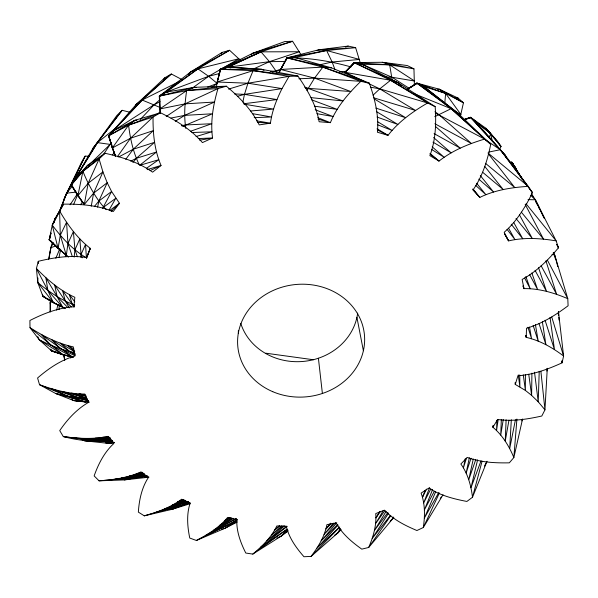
<?xml version="1.0" encoding="UTF-8"?>
<svg xmlns="http://www.w3.org/2000/svg" width="598" height="598" viewBox="0 0 598 598"><rect width="100%" height="100%" fill="white"/><g stroke="black" fill="none" stroke-linecap="round" stroke-linejoin="round"><path stroke-width="0.9" d="M70.699 358.097L70.713 356.259M50.09 311.894L50.374 300.749M531.921 373.152L531.615 395.383L538.237 401.811L544.965 409.839L541.803 416.014C527.376 419.243 512.396 421.597 497.633 419.482L492.924 427.271C502.514 435.224 509.107 446.153 513.861 457.545L509.324 462.837C495.189 463.091 480.68 462.418 467.3 457.44L460.856 463.988C467.853 473.676 471.06 485.524 472.51 497.237L466.889 501.445C453.68 498.949 440.255 495.503 428.893 488.043L421.104 493.103C425.2 504.069 425.014 516.096 423.324 527.518L416.918 530.523C405.145 525.567 393.297 519.632 384.492 510.154L375.738 513.562C376.733 525.261 373.264 536.81 368.704 547.454L361.797 549.143C351.871 542.057 342.101 533.924 336.233 523.026L326.912 524.64C324.692 536.458 318.226 546.946 311.065 556.409L303.963 556.738C296.227 547.858 288.946 537.886 286.307 526.203L276.829 525.963C271.387 537.221 262.313 546.191 252.812 554.092L245.785 553.038C240.59 542.67 236.277 531.293 236.845 519.513L227.651 517.412C219.249 527.473 207.902 534.507 196.391 540.472L189.76 538.051C187.391 526.606 186.397 514.392 190.142 503.127L181.643 499.21C170.602 507.44 157.446 512.209 144.275 515.835L138.347 512.112C139.162 500.07 141.689 487.721 148.394 477.488L141.031 471.882C127.852 477.787 113.358 479.873 99.059 480.822L94.148 475.903C98.371 463.913 104.396 452.155 113.874 443.462L108.059 436.361C93.34 439.485 78.106 438.611 63.298 436.562L59.725 430.612C67.305 419.497 76.664 409.294 88.369 402.461L84.834 394.052C69.286 394.06 54.059 389.986 39.535 384.716L37.577 377.996C48.513 368.518 60.832 360.093 74.862 356.027L73.285 346.877C57.707 343.558 43.355 336.151 29.997 327.674L29.9 320.506C43.602 313.487 58.372 307.798 73.868 306.767L74.847 297.311C60.121 290.613 47.586 279.999 36.403 268.472L38.332 261.304C54.059 257.439 70.527 255.002 86.673 257.544L90.283 248.342C77.381 238.348 67.649 224.908 59.568 210.87L52.265 225.162L49.208 239.776L67.798 256.654M515.319 382.563L515.282 384.424L525.403 390.434L531.615 395.383L528.744 374.273M47.339 298.596L55.876 303.806L65.077 308.314L53.372 302.7L42.869 296.234L37.801 282.615L37.921 277.98M38.287 263.157L38.332 261.304L38.377 263.083M238.31 333.325L238.385 330.53M59.03 309.607L59.187 304.98M539.224 371.328L538.237 401.811L534.515 372.203M496.908 420.319L496.549 430.508L498.209 419.43M501.326 419.392L500.743 435.067L503.262 419.534M414.399 85.409L413.958 68.845L407.253 65.541L382.286 62.282L354.046 62.566L345.068 72.246L367.389 82.973M42.451 294.291L42.794 296.414L53.312 302.566L65.077 308.314M506.117 419.796L505.235 441.04L508.958 420.2M511.312 419.744L509.698 448.53L515.446 419.751M547.275 368.338L544.965 409.839L540.884 371.261M42.869 296.234L42.892 295.823L45.112 297.206M516.911 419.056L513.861 457.545L522.525 419.153M444.718 104.03L445.622 93.4L439.328 89.244L416.784 83.047L407.216 89.281M558.24 314.316L558.457 311.752L563.6 356.034L562.06 362.844C548.097 369.198 533.371 374.677 517.935 375.761L515.282 384.424L515.237 382.578M80.797 257.237L81.051 254.464L79.818 238.901L74.944 249.77L74.145 257.103M546.864 371.081L547.177 368.331M551.752 317.022L563.6 356.034C552.447 347.588 539.964 340.471 526.218 337.369L526.517 328.227C541.818 323.877 555.46 315.198 568.1 305.757L567.786 298.679C553.957 292.796 539.149 288.371 523.99 288.617L522.129 279.453C536.406 271.761 548.082 260.123 558.45 247.819L556.162 240.882C540.487 238.258 524.199 237.204 508.599 240.897L504.181 232.293C516.545 221.514 525.276 207.267 532.467 192.691L528.206 186.359C511.656 187.421 494.83 190.059 479.813 197.422L472.973 189.97C482.511 176.47 487.46 160.354 490.726 144.32L484.642 139.087C468.428 143.924 452.402 150.487 439.037 161.064L429.865 155.652C435.8 140.096 436.293 123.091 435.172 106.661L427.622 102.983C412.844 111.557 398.545 121.693 388.02 135.342L377.413 132.225C379.057 115.489 374.834 98.805 369.325 83.122L360.803 81.35C348.529 93.295 336.868 106.601 330.38 122.665L319.115 121.745C316.207 104.956 307.492 89.842 297.871 76.028L289.066 76.357L282.024 88.594L247.938 83.219L217.246 82.016L219.085 75.131M50.172 252.737L50.837 247.684L52.362 242.384M66.311 255.593L67.94 243.453L66.55 222.254L60.301 235.283L58.088 248.447L68.553 257.05M493.156 425.477L492.924 427.271L493.29 425.455M49.036 258.583L50.837 247.684L53.469 242.803M216.379 87.144L217.261 81.904M91.225 206.273L93.617 193.124L102.923 171.918L99.096 158.978L104.956 153.26C121.671 156.975 138.489 162.208 152.617 172.172L161.041 165.459C154.471 150.24 152.849 133.429 153.051 117.006L160.451 112.753C175.887 120.333 191.136 129.392 202.423 142.601L212.567 137.974C210.234 121.364 213.307 104.538 217.964 88.594L226.395 86.202C239.372 97.13 251.579 109.591 259.233 124.907L270.453 123.173C272.023 111.019 276.597 99.5 282.024 88.594L244.485 94.364L237.466 96.285M48.558 259.517L50.837 247.684L55.928 245.913M56.705 310.16L57.804 304.756M465.251 458.771L463.413 467.83L466.47 458.12M97.616 207.155L98.887 201.01L107.206 182.734L102.923 171.918L88.183 183.242L77.89 195.681L84.169 204.68L71.274 184.991L97.474 142.623L122.134 110.294L129.908 112.252M469.34 457.739L466.141 473.048L471.022 458.24M242.84 102.168L244.485 94.364L247.938 83.219L253.089 70.646L261.498 69.308L297.871 76.028L253.089 70.646L220.191 69.316L217.246 82.016L253.089 70.646L289.066 76.357L247.938 83.219L228.571 89.109M59.008 257.312L60.719 249.231M473.28 458.965L468.765 479.671L475.829 459.421M477.608 459.81L470.985 487.751L481.054 460.811M393.14 517.061L392.737 518.72L368.704 547.454L390.771 515.648M217.246 82.016L220.572 69.331L228.085 67.058L260.997 51.854L292.586 41.262L301.138 54.896M482.078 461.193L472.51 497.237L487.056 461.237M219.541 73.442L220.677 69.211L253.096 53.117L284.827 41.546L292.586 41.262L253.096 53.117L250.943 54.844M50.471 235.171L49.133 239.94L58.088 248.447L56.272 246.376M53.917 222.762L55.143 218.33L63.538 204.157C80.326 203.948 97.534 205.256 113.276 211.528L119.458 203.268L111.594 191.487L107.206 182.734L93.617 193.124L84.281 204.546L88.183 183.242L99.096 158.978L82.905 171.312L71.274 184.991M53.94 222.628L55.143 218.33L52.265 225.162L58.088 248.447L49.245 239.611L51.054 232.936L49.208 239.776M159.816 108.851L160.197 113.553L159.756 98.67M521.8 420.932L522.338 419.153M50.725 300.854L50.187 302.603L50.434 311.805M460.4 116.206L463.457 102.751L458.016 98.042L439.328 89.244L437.459 89.296M92.369 150.203L92.937 148.424L116.924 115.436L122.134 110.294L92.937 148.424L71.521 184.618M489.164 137.764L490.644 133.623L485.845 128.211L470.477 117.253L464.377 119.421M50.606 235.911L49.35 239.372L50.651 235.881M59.441 211.722L66.602 193.117L85.14 156.138L88.87 156.183M86.553 258.396L90.283 248.342L86.404 257.813C72.664 249.762 61.773 237.757 52.265 225.162L60.069 210.623M59.763 211.445L66.602 193.117L72.5 186.038M425.096 490.435L422.494 497.312L426.516 489.119M181.71 79.467L171.342 73.988L142.13 100.03L108.582 135.813L115.481 156.571L112.342 147.953L110.174 139.902M429.656 487.542L423.698 502.888L430.852 488.858M59.165 212.163L66.602 193.117L76.185 192.122M432.653 489.418L424.423 509.825L434.387 491.167M73.569 204.636L77.755 194.41M55.853 258.239L59.74 248.925M74.743 190.074L77.89 195.681L71.207 185.141L97.474 142.623L116.931 127.12M115.093 119.697L115.825 117.993M435.643 491.81L424.386 518.055L438.768 492.588M65.257 256.467L65.982 254.785M439.351 493.044L423.324 527.518L443.021 494.793M279.146 72.455L286.801 57.797C308.419 57.572 330.238 61.003 351.033 66.961M279.154 72.522L286.816 57.901L295.068 57.498L287.219 57.909L280.619 69.45L314.548 78.091L350.809 91.524L305.503 88.145M65.496 196.279L63.859 199.62L81.575 162.2L85.14 156.138L66.318 194.604M484.477 466.104L486.114 462.815M499.786 148.939L501.019 146.473L497.155 140.739L485.845 128.211L501.019 146.473L490.644 133.623L470.805 117.574L464.13 119.72M102.564 208.463L111.594 191.487L98.887 201.01L94.29 206.624M307.013 90.485L314.548 78.091L322.868 67.118L331.337 67.836L369.325 83.122L322.868 67.118L286.801 57.797M60.936 209.001L63.538 204.157M339.111 527.795L311.065 556.409L337.81 532.93L340.299 528.311M135.141 106.302L136.03 104.672L164.794 77.792L171.342 73.988L136.03 104.672L108.941 135.507L142.13 100.03L178.391 81.948M109.075 210.062L115.78 198.297L103.723 207.065C94.678 196.525 88.13 184.124 82.905 171.312L87.704 165.205L104.956 153.26L82.905 171.312L77.89 195.681L71.401 184.834L87.704 165.205L75.027 178.63L84.938 168.898M379.648 511.44L375.948 517.92L380.134 511.873M360.258 62.887L355.646 47.683L348.118 46.091L318.637 49.821L287.302 57.812L280.619 69.45L322.868 67.118L360.803 81.35L314.548 78.091L298.88 78.787M383.131 510.782L375.611 523.571L384.85 510.677M386.091 511.402L374.468 530.441L387.766 512.673M103.536 154.434L111.213 142.78M388.625 513.091L372.233 538.447L390.419 515.364M70.063 204.785L77.254 194.141M80.513 204.748L82.629 201.668M163.209 80.095L164.794 77.792M115.638 156.512L112.342 147.953L128.57 125.176L135.043 120.273L160.451 112.753L128.57 125.176L108.582 135.813M117.35 156.736L130.551 138.213L153.051 117.006L128.57 125.176C130.244 138.721 133.182 152.266 139.162 164.614M393.813 517.24L390.105 521.314M440.248 498.463L441.331 496.975M125.744 159.337L133.249 149.246L153.282 130.656L130.551 138.213L112.342 147.953L108.53 135.94L114.091 130.394L154.232 104.643L160.055 101.712M92.937 148.424L97.474 142.623L111.848 144.634M330.545 523.198L325.955 528.946L330.986 523.571M132.906 162.499L136.351 158.291L154.538 142.331L133.249 149.246L118.718 156.938M333.445 523.108L324.109 534.395L335.508 522.645M188.295 74.787L190.672 71.947L222.135 52.415L229.572 50.277L240.172 60.069M334.805 535.046L337.81 532.93L340.785 529.38M336.756 522.779L321.171 540.884L337.653 524.648M287.04 529.297L252.812 554.092L281.105 536.167L287.175 529.432M338.079 525.051L316.873 548.276L339.686 526.973M354.046 62.566L390.576 80.252L435.172 106.661L398.425 82.935L390.576 80.252L345.106 72.358L354.083 62.67L362.022 64.248L354.524 62.693L345.068 72.246M140.336 119.428L154.232 104.643L159.748 99.814M345.106 72.358L354.465 62.768L362.022 64.248L389.679 64.831L413.958 68.845L382.286 62.282L389.679 64.831L414.571 81.036L391.952 77.232L386.45 77.127M337.81 532.93L341.054 529.679M111.093 211.55L119.458 203.268L109.584 210.608M88.242 165.653L111.49 143.109M112.275 154.919L114.248 152.983M220.811 53.7L222.135 52.415M373.107 95.142L379.767 88.87L390.576 80.252L427.622 102.983L379.767 88.87L370.64 87.211M279.49 525.627L274.721 529.992L279.737 526.016M281.822 525.874L271.462 534.986L283.288 525.978M276.904 538.178L281.105 536.167L288.101 530.239M284.558 525.934L266.85 540.786L286.95 526.225M236.958 519.415L224.99 528.266L196.391 540.472L236.733 520.514M287.047 526.517L260.668 547.222L287.033 529.267M192.339 88.108L208.627 76.297L238.938 58.746L197.938 68.86L166.251 92.099L159.741 95.897L197.938 68.86L229.572 50.277L190.672 71.947L159.307 96.114L159.778 108.971L185.029 103.873L214.45 102.026L184.685 115.362L175.266 121.289M136.03 104.672L142.13 100.03L160.107 107.468M281.105 536.167L287.773 531.316M211.991 87.218L217.238 83.436L208.627 76.297L197.938 68.86L190.672 71.947M146.517 168.262L158.769 159.703L139.513 165.407L156.489 152.012L136.351 158.291L130.768 161.183M166.192 116.498L185.029 103.873L217.964 88.594L186.636 90.597L159.307 96.114M229.864 517.42L224.504 520.97L230.14 517.756M156.541 114.495L160.421 111.99M52.504 301.115L50.187 302.603L50.531 305.062M237.376 519.804L233.526 522.271L205.996 535.217L236.292 518.78M231.59 517.935L219.937 525.261L232.779 518.279M439.328 89.244L463.457 102.751L445.622 93.4L423.885 86.523L417.187 83.346L407.32 89.416L416.843 83.159L423.952 86.673L457.776 113.059L490.726 144.32L451.116 108.679L416.784 83.047M407.275 89.311L416.44 83.75M233.698 518.346L213.83 530.082L236.232 518.668M136.905 120.228L135.043 120.273L108.814 135.686L112.342 147.953M221.469 529.245L224.99 528.266L236.92 521.269M434.739 116.67L451.116 108.679L457.776 113.059L460.363 116.879M182.921 126.313L212.484 113.777L184.685 115.362L170.968 118.06M188.019 502.014L181.979 505.138L144.275 515.835L171.88 509.369L190.224 503.695M159.27 96.233L166.251 92.099L208.627 76.297L219.399 73.547M316.985 50.666L318.637 49.821L355.646 47.683L326.598 50.501L287.302 57.812M224.99 528.266L237.137 522.129M114.091 130.394L135.043 120.273M150.12 170.624L161.041 165.459L147.108 169.645M253.425 69.024L269.451 61.661L299.449 51.734L260.997 51.854L228.1 67.193L220.176 69.428L228.1 67.193L269.451 61.661L285.134 61.459M272.606 72.201L281.12 68.957M182.652 499.808L177.546 502.103L183.638 499.808M276.867 72.283L269.451 61.661L260.997 51.854L220.677 69.211L228.085 67.058L261.498 69.308L264.047 70.377M196.189 87.682L194.372 87.33L186.636 90.597L159.778 108.971L159.621 96.054L194.372 87.33L226.395 86.202L186.636 90.597C184.834 103.095 183.818 115.885 185.814 128.421M169.167 509.586L171.88 509.369L188.856 502.253M184.73 500.07L171.85 505.43L185.664 500.608M207.715 87.069L217.238 83.436M345.517 47.07L348.118 46.091M185.799 500.9L164.465 508.995L188.505 501.401M171.88 509.369L189.97 502.701M190.829 131.171L211.759 123.719L185.283 124.982L181.672 125.655M464.459 119.548L470.551 117.372L490.644 133.623L492.191 140.859M188.931 502.709L181.979 505.138L155.293 512.538L187.66 501.715M456.341 98.595L458.016 98.042L455.257 97.736M464.175 119.809L470.828 117.627L505.362 155.398L532.467 192.691L529.14 188.243M196.032 136.531L211.894 131.799L191.921 132.524M144.574 473.885L121.185 478.108L144.97 475.186L135.514 477.765L124.279 479.925L99.059 480.822L135.514 477.765L147.392 475.926M142.474 472.315L136.142 473.922L142.451 472.741M319.571 64.823L332.129 62.02L359.465 59.434L326.598 50.501L318.637 49.821M143.199 473.085L129.549 476.075L143.774 473.825M146.338 475.425L135.514 477.765L111.019 479.775L144.97 475.186M488.985 152.027L500.302 149.709L528.206 186.359L487.968 152.983M199.717 140.186L212.567 137.974L198.244 138.572M194.372 87.33L166.251 92.099L168.09 92.242M147.295 476.09L124.279 479.925L148.835 477.197M253.096 53.117L260.997 51.854M270.408 71.461L280.507 70.512M111.026 439.814C95.045 442.408 78.869 440.689 63.298 436.562L96.577 441.01L112.955 441.929M243.386 103.79L276.926 99.567L244.485 94.364L234.476 93.938M509.937 162.312L511.709 162.118L522.6 180.065M510.027 162.454L511.806 162.252M113.784 442.744L107.304 443.454L105.846 441.87M339.671 71.932L346.137 71.304M510.184 162.716L511.985 162.559L515.76 168.135L517.352 171.559M82.098 439.777L84.677 440.831L107.348 443.245L114.315 442.632M114.061 442.61L107.087 443.215L105.323 442.699M250.674 110.981L273.533 109.083L244.305 104.209M108.821 442.804L107.087 442.946L107.348 443.245M111.407 442.587L114.001 442.378M111.348 440.135L106.788 440.397L75.677 437.998L96.577 441.01L112.312 440.831M109 437.048L102.587 437.377L109.987 437.534M254.202 117.664L271.47 116.984L252.416 113.65M110.069 437.945L95.359 438.155L110.742 438.992M220.572 69.331L261.498 69.308L228.085 67.058M112.334 440.464L86.389 438.454L110.608 439.104M181.695 125.827L183.519 125.864M528.027 199.605L535.315 199.799L556.162 240.882L526.031 203.746M84.677 440.831L112.947 442.012M89.102 402.177L73.748 400.608L55.592 393.469L39.535 384.716L67.574 396.175L85.432 402.013L73.539 400.525L71.244 399.045M73.539 400.525L88.9 402.11M88.825 401.886L78.906 400.922M144.148 476.83L148.812 477.047M354.524 62.693L389.679 64.831L392.288 80.82M257.559 122.381L270.453 123.173L256.542 120.848M85.977 396.467L71.536 393.155L86.897 398.365L67.574 396.175L55.592 393.469L85.222 401.946M311.042 97.631L342.983 100.95L304.644 87.173M74.458 400.361L77.127 400.697M116.064 478.826L119.712 479.319M265.796 353.194L313.502 359.757M314.406 106.175L337.175 109.359L311.461 99.754M87.248 399.307L78.039 397.73L51.682 388.805L67.574 396.175L88.175 400.802M316.91 113.672L333.079 116.535L315.206 109.755M85.394 395.084L79.041 393.903L86.127 395.988M74.212 352.491C62.005 350.114 50.441 345.293 39.319 339.851L29.997 327.674L62.992 354.764L72.081 356.864M287.219 57.909L331.337 67.836L295.068 57.498L326.598 50.501L332.129 62.02L335.015 69.727M37.749 336.622L39.319 339.851L51.421 350.72L62.857 354.651L72.949 357.298L41.195 334.417L50.725 345.151L72.949 357.298M552.044 254.367L554.735 255.084L567.786 298.679L547.409 260.19M88.414 400.54L78.039 397.73L62.386 391.541L86.897 398.365M73.083 357.395L62.79 354.397M318.009 119.122L330.38 122.665L317.785 117.686M228.982 67.447L230.746 67.97M373.772 97.833L415.49 110.428L379.767 88.87L369.041 83.757M375.865 108.111L405.594 117.671L374.251 98.902M50.329 349.239L51.563 350.847L62.992 354.764L51.488 351.033L51.002 349.135M53.372 302.7L47.892 290.479L36.403 268.472L37.801 282.615C48.991 291.712 61.071 300.159 74.735 305.062M52.347 350.749L61.915 354.098M377.024 117.059L397.857 124.436L376.419 111.594M377.585 124.78L392.049 130.409L377.831 121.85M414.354 93.811L451.116 108.679L484.642 139.087L435.247 113.022M75.445 353.994L69.667 351.534L51.286 339.485L60.891 348.97L74.959 355.705M363.457 65.421L362.022 64.248L391.952 77.232L409.563 88.564M354.465 62.768L398.425 82.935L401.699 86.209M417.187 83.346L457.776 113.059L423.885 86.523L417.202 83.286L445.622 93.4L460.916 114.547L454.375 111.049M377.256 129.893L388.02 135.342L377.061 128.772M362.022 64.248L398.425 82.935M434.895 123.764L471.351 143.43L438.685 114.427L434.948 111.691M73.868 348.948L67.469 345.48L74.75 351.318M434.088 133.601L460.198 148.125L435.322 126.32M432.952 142.137L451.161 152.841L433.58 137.525M74.533 351.646L60.099 343.095L69.667 351.534L75.228 354.958M42.809 296.077L53.312 302.566L37.801 282.615M431.464 149.365L444.135 157.244L432.205 146.854M39.319 339.851L62.857 354.651M484.769 139.341L500.302 149.709L520.267 176.388M430.201 154.187L439.037 161.064L429.969 153.402M485.441 163.314L514.773 187.54L488.394 153.85M482.623 172.246L503.202 189.529L484.776 166.453M58.156 248.282L61.557 251.167M63.59 252.894L66.311 255.197M470.805 117.574L476.389 122.411L505.362 155.398L506.446 157.939M478.811 179.138L493.567 192.01L480.291 175.58M69.301 307.873L65.294 301.056L62.581 290.628L72.216 304.195L74.264 306.019M475.567 185.305L485.882 194.664L476.621 183.257M74.817 301.878L69.368 294.642L72.216 304.195L74.189 306.019M424.55 87.144L428.557 90.874M71.326 306.811L65.294 301.056L54.672 285.059L57.124 296.556L62.857 307.559M530.74 195.202L535.315 199.799L544.105 217.949L535.315 199.799L531.428 193.595M50.606 240.643L55.009 245.098M103.723 207.065L106.272 209.674M67.91 307.649L57.124 296.556L45.859 277.741L47.892 290.479L62.79 307.432M470.477 117.253L505.362 155.398M472.614 189.08L479.813 197.422L473.407 189.439M521.336 212.155L543.492 239.088L525.171 204.411M516.007 218.524L532.287 238.467L519.415 214.794M511.208 224.205L522.742 238.744L513.742 222.516M507.044 229.318L514.938 239.589L508.577 228.249M523.594 180.835L528.034 186.763M77.957 195.531L84.273 204.284M522.682 179.624L511.709 162.118L515.76 168.135M513.652 165.766L511.933 162.499L522.465 179.4M511.985 162.559L515.85 168.315L516.694 170.968M553.202 252.775L554.735 255.084L557.785 266.641M72.216 304.195L74.145 307.193M538.521 206.332L536.114 202.348L538.521 206.332L538.918 208.134M531.914 195.24L532.855 196.824M72.904 186.957L73.823 188.519M504.45 233.713L508.599 240.897L504.473 233.579M535.068 270.378L546.49 291.323L538.544 267.695M541.085 265.714L556.611 294.291L545.892 260.81M477.264 124.018L476.389 122.411L477.137 124.1M511.933 162.499L513.63 165.646M529.746 274.811L537.609 289.552L531.846 272.98M524.625 278.003L530.187 288.714L525.836 276.485M64.599 360.101L63.687 354.607L64.412 356.318M553.703 252.491L555.535 259.39M112.394 147.818L115.01 154.576M77.374 256.759L74.944 249.77L73.39 231.568L67.94 243.453L72.291 256.445M539.015 323.555L545.907 344.65L542.356 321.724M82.15 257.85L81.051 254.464L85.536 244.44L86.404 257.813M533.124 325.357L538.193 341.107L535.419 324.594M545.07 320.244L554.466 349.568L550.04 317.411M527.967 327.226L531.562 338.752L529.492 327.046M66.333 255.458L60.301 235.283L59.568 210.87M63.687 354.607L64.876 360.086M51.473 350.45L51.563 350.847M356.924 317.418L363.382 350.742M525.874 335.53L526.218 337.369L525.926 335.553M523.28 374.886L525.403 390.434L525.388 374.617M518.279 374.909L519.879 386.839L519.744 374.931M318.405 358.232L322.389 393.462M561.888 360.998L562.06 362.844L561.933 360.983M558.457 311.752L558.719 315.467M558.853 317.329L559.048 320.117M357.679 313.09A59.822 53.865 -4.9 0 1 303.036 361.446A59.822 53.865 -4.9 0 1 240.762 323.354M558.45 247.819L556.85 244.507L558.45 247.819M523.99 288.617L523.071 285.979L523.99 288.617M272.763 391.69A63.575 56.399 -4.9 0 0 364.533 336.076A63.575 56.399 -4.9 0 0 266.065 294.223A63.575 56.399 -4.9 0 0 272.763 391.69"/></g></svg>
